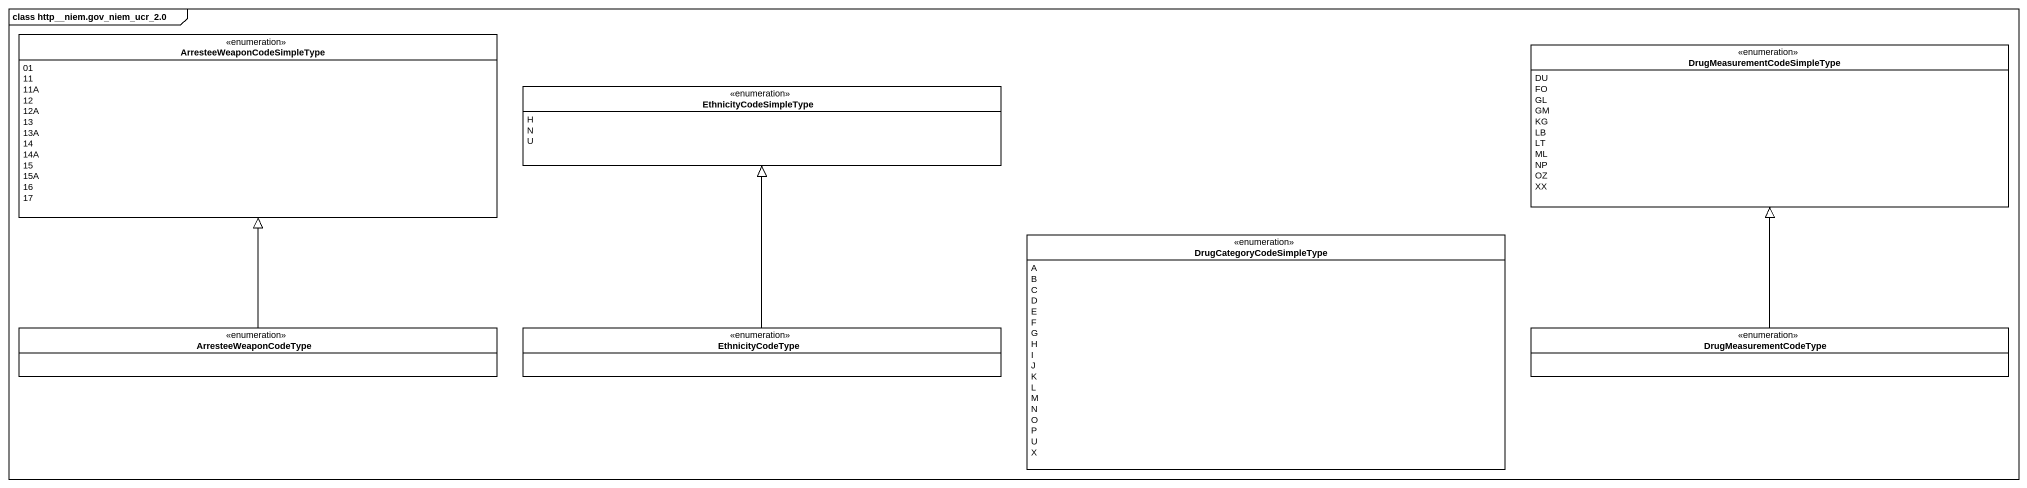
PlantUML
@startuml
mainframe class http__niem.gov_niem_ucr_2.0
hide circle
hide empty members
enum ArresteeWeaponCodeSimpleType {
  01
  11
  11A
  12
  12A
  13
  13A
  14
  14A
  15
  15A
  16
  17
}
enum "DrugMeasurementCodeSimpleType" as DrugMeasurementCodeSimpleTyp {
  DU
  FO
  GL
  GM
  KG
  LB
  LT
  ML
  NP
  OZ
  XX
}
enum EthnicityCodeSimpleType {
  H
  N
  U
}
enum DrugCategoryCodeSimpleType {
  A
  B
  C
  D
  E
  F
  G
  H
  I
  J
  K
  L
  M
  N
  O
  P
  U
  X
}
enum ArresteeWeaponCodeType
enum EthnicityCodeType
enum DrugMeasurementCodeType
ArresteeWeaponCodeType -up-|> ArresteeWeaponCodeSimpleType
EthnicityCodeType -up-|> EthnicityCodeSimpleType
DrugMeasurementCodeType -up-|> DrugMeasurementCodeSimpleTyp
@enduml
